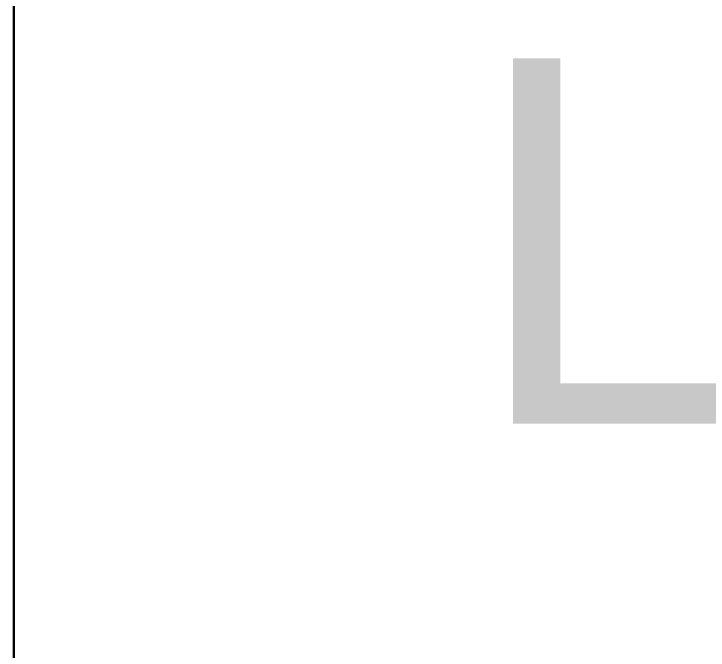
# Model space of a CAD drawing. Header units: metres. Extents: x 0 to 298, y 0 to 162.
# Drawn here: x 200.212 to 200.782, y 105.021 to 105.544 of the extents above; entities that cross this region are included whole.
import ezdxf

# ---------------------------------------------------------------- set-up
doc = ezdxf.new("R2010")
doc.units = ezdxf.units.M
doc.header["$MEASUREMENT"] = 0
doc.layers.add('BLK_1_FLR_0_CARPET_AREA', color=10, linetype='Continuous')
doc.layers.add('BLK_1_FLR_0_LIFT_1', color=1, linetype='Continuous', lineweight=13)
doc.styles.get("Standard").update_dxf_attribs({"font": 'arial.ttf', "height": 0.35})

msp = doc.modelspace()

# ---------------------------------------------------------------- linework, layer by layer
at = {"ltscale": 0.25}
msp.add_line((200.21203, 107.0472), (200.21203, 98.6672), dxfattribs=at)
at = {"layer": 'BLK_1_FLR_0_CARPET_AREA', "color": 15, "linetype": 'Continuous', "lineweight": 30}
msp.add_lwpolyline([(173.36408, 98.6672), (195.88203, 98.6672), (195.88224, 106.8172), (199.98203, 106.8172), (199.98203, 98.6672), (200.21203, 98.6672), (200.21203, 106.8172), (202.33203, 106.8172), (202.33203, 98.6672), (224.97038, 98.6672), (224.97106, 96.4572), (218.74083, 96.4572), (218.74083, 96.2272), (224.97108, 96.22761), (224.9716, 92.12751), (216.53083, 92.12751), (216.53083, 96.45744), (183.12038, 96.4572), (183.12038, 88.5422), (180.91038, 88.5422)], dxfattribs=at)
at = {"layer": 'BLK_1_FLR_0_LIFT_1', "color": 30}
msp.add_lwpolyline([(200.21203, 103.7672), (202.33203, 103.7672), (202.33203, 106.8172), (200.21203, 106.8172)], close=True, dxfattribs=at)

# ---------------------------------------------------------------- texts
at = {"ltscale": 0.25, "insert": (200.23806, 105.50736), "char_height": 0.3, "width": 3.3576765, "attachment_point": 1}
msp.add_mtext('\\A1;   LIFT\\P2.12 X 3.05', dxfattribs=at)

doc.saveas('drawing.dxf')
